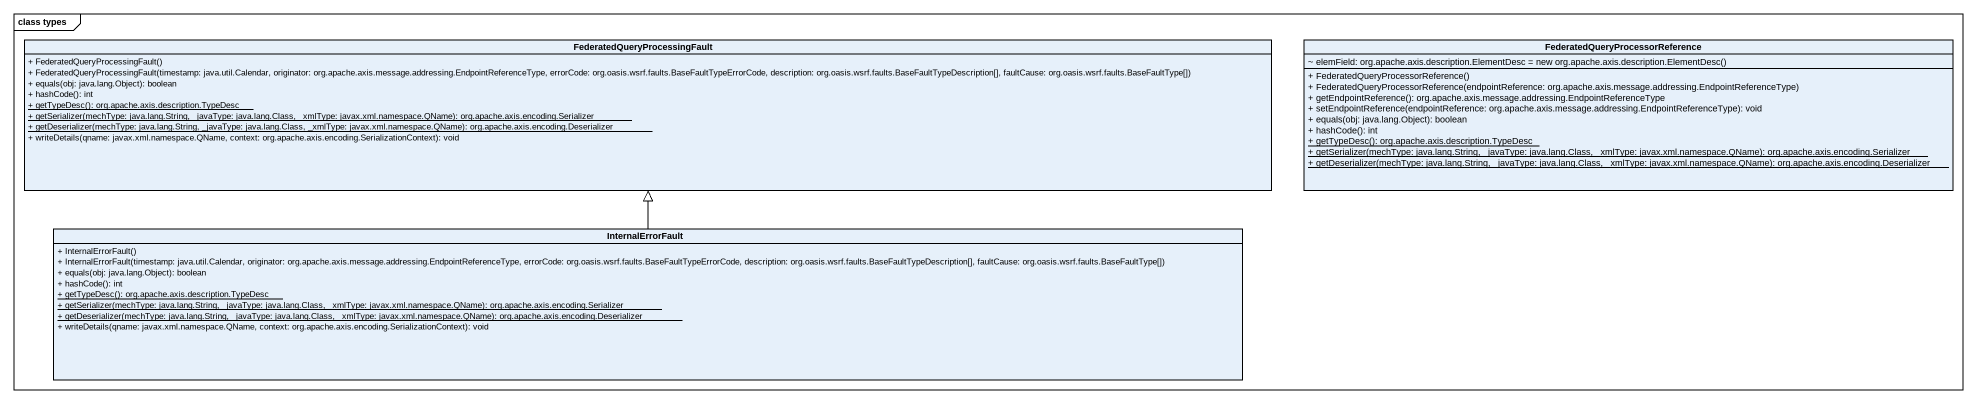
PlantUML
@startuml
mainframe class types
hide circle
hide empty members
skinparam classAttributeIconSize 0
class "FederatedQueryProcessingFault" as FederatedQueryProcessingFaul {
  + FederatedQueryProcessingFault()
  + FederatedQueryProcessingFault(timestamp: java.util.Calendar, originator: org.apache.axis.message.addressing.EndpointReferenceType, errorCode: org.oasis.wsrf.faults.BaseFaultTypeErrorCode, description: org.oasis.wsrf.faults.BaseFaultTypeDescription[], faultCause: org.oasis.wsrf.faults.BaseFaultType[])
  + equals(obj: java.lang.Object): boolean
  + hashCode(): int
  {static} + getTypeDesc(): org.apache.axis.description.TypeDesc
  {static} + getSerializer(mechType: java.lang.String, _javaType: java.lang.Class, _xmlType: javax.xml.namespace.QName): org.apache.axis.encoding.Serializer
  {static} + getDeserializer(mechType: java.lang.String, _javaType: java.lang.Class, _xmlType: javax.xml.namespace.QName): org.apache.axis.encoding.Deserializer
  + writeDetails(qname: javax.xml.namespace.QName, context: org.apache.axis.encoding.SerializationContext): void
}
class "FederatedQueryProcessorReference" as FederatedQueryProcessorRefer {
  {field} ~ elemField: org.apache.axis.description.ElementDesc = new org.apache.axis.description.ElementDesc()
  + FederatedQueryProcessorReference()
  + FederatedQueryProcessorReference(endpointReference: org.apache.axis.message.addressing.EndpointReferenceType)
  + getEndpointReference(): org.apache.axis.message.addressing.EndpointReferenceType
  + setEndpointReference(endpointReference: org.apache.axis.message.addressing.EndpointReferenceType): void
  + equals(obj: java.lang.Object): boolean
  + hashCode(): int
  {static} + getTypeDesc(): org.apache.axis.description.TypeDesc
  {static} + getSerializer(mechType: java.lang.String, _javaType: java.lang.Class, _xmlType: javax.xml.namespace.QName): org.apache.axis.encoding.Serializer
  {static} + getDeserializer(mechType: java.lang.String, _javaType: java.lang.Class, _xmlType: javax.xml.namespace.QName): org.apache.axis.encoding.Deserializer
}
class InternalErrorFault {
  + InternalErrorFault()
  + InternalErrorFault(timestamp: java.util.Calendar, originator: org.apache.axis.message.addressing.EndpointReferenceType, errorCode: org.oasis.wsrf.faults.BaseFaultTypeErrorCode, description: org.oasis.wsrf.faults.BaseFaultTypeDescription[], faultCause: org.oasis.wsrf.faults.BaseFaultType[])
  + equals(obj: java.lang.Object): boolean
  + hashCode(): int
  {static} + getTypeDesc(): org.apache.axis.description.TypeDesc
  {static} + getSerializer(mechType: java.lang.String, _javaType: java.lang.Class, _xmlType: javax.xml.namespace.QName): org.apache.axis.encoding.Serializer
  {static} + getDeserializer(mechType: java.lang.String, _javaType: java.lang.Class, _xmlType: javax.xml.namespace.QName): org.apache.axis.encoding.Deserializer
  + writeDetails(qname: javax.xml.namespace.QName, context: org.apache.axis.encoding.SerializationContext): void
}
InternalErrorFault -up-|> FederatedQueryProcessingFaul
@enduml
